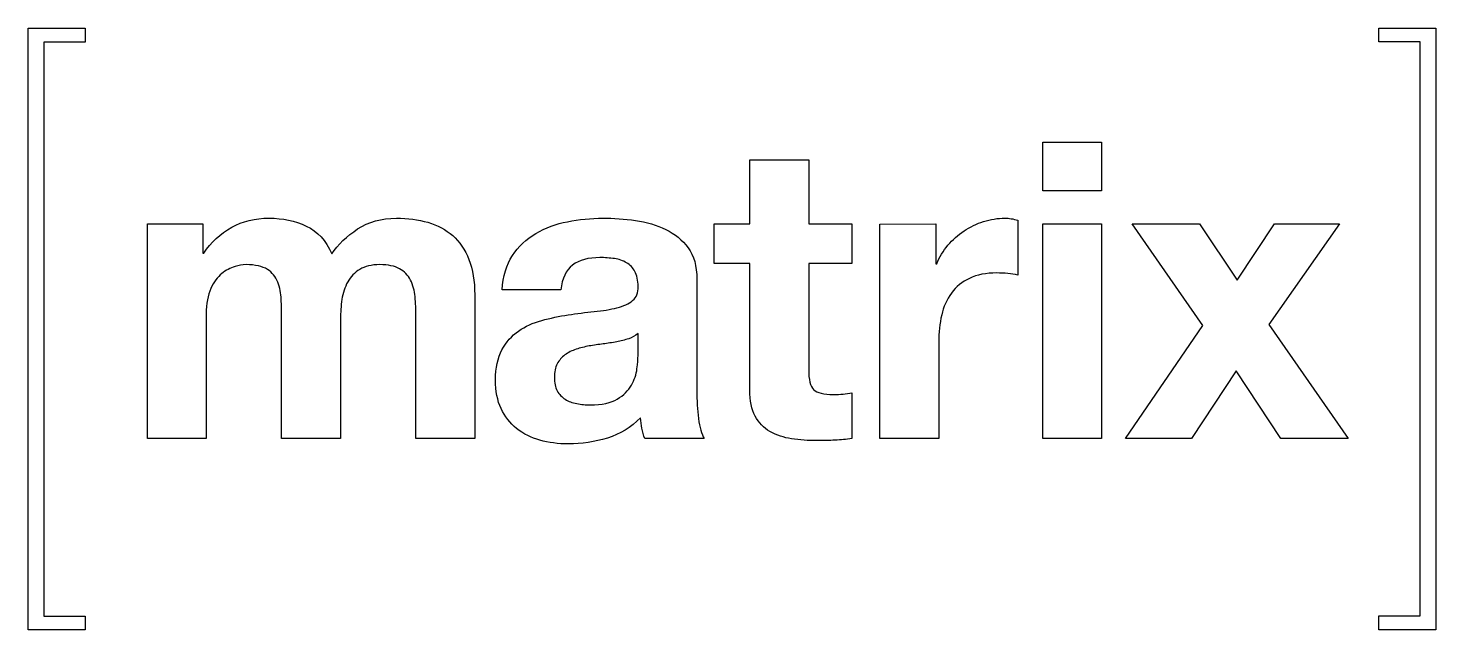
# Model space of a CAD drawing. Extents: x 52 to 518, y 351 to 550.
import ezdxf

# ---------------------------------------------------------------- set-up
doc = ezdxf.new("R2010")
doc.units = 0
doc.layers.add('Ebene_1', color=7, linetype='CONTINUOUS')

msp = doc.modelspace()

# ---------------------------------------------------------------- linework, layer by layer
at = {"layer": 'Ebene_1', "color": 7}
for points in [[(57.403134, 545.809819), (57.403134, 356.021079), (71.046531, 356.021079), (71.046531, 351.469134), (52.173372, 351.469134), (52.173372, 550.33689), (71.040313, 550.33689), (71.040313, 545.784945)], [(512.361319, 356.052171), (512.361319, 545.840911), (498.717921, 545.840911), (498.717921, 550.392856), (517.591081, 550.392856), (517.591081, 351.5251), (498.717921, 351.5251), (498.717921, 356.077045)], [(387.630567, 496.621453), (387.630567, 512.67763), (407.082047, 512.67763), (407.082047, 496.621453), (387.636785, 496.621453)], [(407.082047, 485.645793), (407.082047, 414.754848), (387.636785, 414.754848), (387.636785, 485.645793), (407.088266, 485.645793)], [(417.218209, 485.645793), (439.412049, 485.645793), (451.88015, 467.127089), (464.205224, 485.645793), (485.71503, 485.645793), (462.426732, 452.445201), (488.594197, 414.717537), (466.394138, 414.717537), (451.606535, 437.079278), (436.806496, 414.717537), (415.029295, 414.717537), (440.506506, 452.03478)], [(212.306067, 475.217362)], [(250.730203, 447.712919)]]:
    msp.add_lwpolyline(points, close=True, dxfattribs=at)
for points in [[(290.777368, 430.773715), (290.777368, 472.611809), (278.999522, 472.611809), (278.999522, 485.645793), (290.777368, 485.645793), (290.777368, 506.913077), (310.235067, 506.913077), (310.235067, 485.645793), (324.475441, 485.645793), (324.481659, 485.645793)], [(111.050167, 455.877815), (111.050167, 414.717537), (91.592469, 414.717537), (91.592469, 485.670667), (109.949492, 485.645793)], [(109.949492, 485.645793), (109.949492, 476.044423), (110.223106, 476.044423)], [(324.481659, 485.645793), (324.481659, 472.611809), (310.235067, 472.611809), (310.235067, 437.495917)], [(353.248459, 446.686866), (353.248459, 414.723756), (333.796978, 414.723756), (333.796978, 485.614701), (352.284591, 485.645793)], [(352.284591, 485.645793), (352.284591, 472.475002), (352.558205, 472.475002)], [(379.409705, 486.883276), (379.409705, 468.774992)], [(273.266061, 467.400703), (273.266061, 430.5001)], [(199.813093, 462.183378), (199.813093, 414.717537), (180.367831, 414.717537), (180.367831, 454.913947)], [(228.33737, 463.8375), (208.88589, 463.8375)], [(155.43163, 454.229911), (155.43163, 414.717537), (135.98015, 414.717537), (135.98015, 454.503526)], [(253.814581, 442.159795), (253.814581, 449.435445)], [(324.481659, 429.809846), (324.481659, 414.723756)], [(275.728589, 414.717537), (256.009713, 414.717537)]]:
    msp.add_lwpolyline(points, dxfattribs=at)
for points in [[(110.223106, 476.044423), (112.614211, 479.549969), (115.777653, 482.46025), (119.470022, 484.551337)], [(119.470022, 484.551337), (123.076754, 486.559913), (127.212059, 487.567311), (131.8635, 487.567311)], [(131.8635, 487.567311), (136.340823, 487.567311), (140.42638, 486.69672), (144.12639, 484.955539)], [(144.12639, 484.955539), (147.8264, 483.220577), (150.637163, 480.161073), (152.552463, 475.770809)], [(161.115343, 483.99789), (164.722075, 486.379577), (168.987969, 487.567311), (173.925461, 487.567311)], [(173.925461, 487.567311), (177.669, 487.567311), (181.138925, 487.107142), (184.335236, 486.19924)], [(184.335236, 486.19924), (187.531547, 485.278902), (190.267689, 483.817553), (192.556098, 481.802758)], [(219.973482, 482.493012), (223.221476, 484.376622), (226.763877, 485.698978), (230.451661, 486.404451)], [(230.451661, 486.404451), (234.3089, 487.177994), (238.233284, 487.567516), (242.167323, 487.567311)], [(242.167323, 487.567311), (245.730526, 487.567311), (249.337258, 487.318571), (252.98752, 486.814872)], [(252.98752, 486.814872), (256.644, 486.311173), (259.977118, 485.322431), (262.993093, 483.861083)], [(361.599909, 483.382258), (363.596142, 484.701843), (365.763754, 485.741711), (368.04228, 486.472854)], [(368.04228, 486.472854), (370.344287, 487.205858), (372.746587, 487.57512), (375.162467, 487.567311)], [(375.162467, 487.567311), (376.443478, 487.567311), (377.855079, 487.337226), (379.409705, 486.883276)], [(152.552463, 475.770809), (154.654317, 478.880061), (157.502392, 481.622421), (161.115343, 483.99789)], [(192.556098, 481.802758), (194.832071, 479.794181), (196.616781, 477.163754), (197.897793, 473.917695)], [(212.306067, 475.217362), (214.27147, 478.197337), (216.894617, 480.686455), (219.973482, 482.493012)], [(262.993093, 483.861083), (266.002848, 482.399734), (268.465376, 480.366283), (270.393112, 477.76073)], [(352.558205, 472.475002), (354.421574, 476.92828), (357.569336, 480.725511), (361.599909, 483.382258)], [(208.88589, 463.8375), (209.159504, 468.4081), (210.29749, 472.201388), (212.306067, 475.217362)], [(270.393112, 477.76073), (272.308411, 475.148959), (273.266061, 471.697689), (273.266061, 467.400703)], [(120.570697, 471.579537), (118.963961, 471.116502), (117.471029, 470.324506), (116.186652, 469.253817)], [(124.202303, 472.201388), (122.970237, 472.149491), (121.749837, 471.940518), (120.570697, 471.579537)], [(131.260305, 470.628106), (129.655931, 471.672815), (127.305337, 472.201388), (124.202303, 472.201388)], [(134.680482, 466.443053), (134.009181, 468.163196), (132.812322, 469.627716), (131.260305, 470.628106)], [(161.805596, 470.628106), (160.114163, 469.570961), (158.789622, 468.20289), (157.831972, 466.511457)], [(168.446959, 472.201388), (165.710817, 472.201388), (163.49703, 471.672815), (161.805596, 470.628106)], [(174.957732, 470.833317), (173.359577, 471.741219), (171.189319, 472.201388), (168.446959, 472.201388)], [(178.589339, 467.127089), (177.761342, 468.686714), (176.500197, 469.973773), (174.957732, 470.833317)], [(197.897793, 473.917695), (199.172587, 470.671636), (199.813093, 466.766415), (199.813093, 462.183378)], [(232.174187, 472.064581), (229.985274, 470.422896), (228.704262, 467.674317), (228.33737, 463.8375)], [(241.215892, 474.533327), (237.379075, 474.533327), (234.369319, 473.712484), (232.174187, 472.064581)], [(246.078762, 474.191309), (244.46849, 474.425384), (242.843075, 474.539703), (241.215892, 474.533327)], [(250.052386, 472.823238), (248.830186, 473.535017), (247.480097, 473.999837), (246.078762, 474.191309)], [(252.788528, 469.937852), (252.149981, 471.126346), (251.205324, 472.12253), (250.052386, 472.823238)], [(116.186652, 469.253817), (114.768833, 468.109612), (113.562443, 466.461709), (112.555045, 464.316325)], [(135.849561, 460.746904), (135.779, 462.69738), (135.383895, 464.622463), (134.680482, 466.443053)], [(157.831972, 466.511457), (156.842377, 464.724992), (156.192946, 462.770373), (155.916673, 460.746904)], [(180.094217, 461.642368), (179.96398, 463.552774), (179.452282, 465.41772), (178.589339, 467.127089)], [(253.820799, 464.938175), (253.820799, 467.033811), (253.478781, 468.706589), (252.788528, 469.937852)], [(363.38462, 467.674317), (361.025069, 466.571572), (358.977582, 464.898104), (357.427293, 462.805228)], [(372.426325, 469.459028), (368.863122, 469.459028), (365.847148, 468.862051), (363.38462, 467.674317)], [(376.126335, 469.253817), (374.897547, 469.388241), (373.662441, 469.456743), (372.426325, 469.459028)], [(379.409705, 468.774992), (378.323083, 468.984355), (377.227492, 469.144128), (376.126335, 469.253817)], [(112.555045, 464.316325), (111.553866, 462.164722), (111.050167, 459.353959), (111.050167, 455.877815)], [(180.367831, 454.913947), (180.367831, 457.295634), (180.274553, 459.534295), (180.094217, 461.642368)], [(252.036089, 460.336482), (253.3171, 461.387409), (253.907858, 462.917161), (253.820799, 464.938175)], [(357.427293, 462.805228), (355.875278, 460.648778), (354.779227, 458.198534), (354.206108, 455.604201)], [(135.98015, 454.503526), (135.98015, 456.60538), (135.93662, 458.688579), (135.849561, 460.746904)], [(155.916673, 460.746904), (155.593634, 458.589604), (155.431506, 456.411264), (155.43163, 454.229911)], [(230.669309, 455.604201), (233.592006, 456.058152), (236.464955, 456.425043), (239.294374, 456.698657)], [(239.294374, 456.698657), (242.130012, 456.972272), (244.642287, 457.382693), (246.831201, 457.93614)], [(246.831201, 457.93614), (249.026333, 458.483368), (250.755077, 459.285555), (252.036089, 460.336482)], [(214.295988, 450.256287), (216.53465, 451.810913), (219.090455, 452.973774), (221.969622, 453.751087)], [(221.969622, 453.751087), (224.842571, 454.5284), (227.746612, 455.144031), (230.669309, 455.604201)], [(354.206108, 455.604201), (353.547665, 452.678037), (353.226357, 449.686115), (353.248459, 446.686866)], [(208.817486, 444.012909), (210.229087, 446.618463), (212.051108, 448.695443), (214.295988, 450.256287)], [(250.730203, 447.712919), (249.429227, 447.285386), (248.101902, 446.94265), (246.756579, 446.686866)], [(253.814581, 449.435445), (252.914981, 448.65651), (251.865246, 448.070266), (250.730203, 447.712919)], [(206.690758, 434.063303), (206.690758, 438.086675), (207.399667, 441.401138), (208.817486, 444.012909)], [(229.637037, 442.365006), (228.579892, 441.587693), (227.740394, 440.598951), (227.099888, 439.417435)], [(233.330829, 444.21812), (232.007262, 443.804707), (230.759721, 443.178836), (229.637037, 442.365006)], [(237.64647, 445.318795), (236.18597, 445.044101), (234.744492, 444.676461), (233.330829, 444.21812)], [(242.30413, 446.002831), (240.749504, 445.816276), (239.194878, 445.586191), (237.64647, 445.318795)], [(246.756579, 446.686866), (245.281484, 446.403382), (243.796294, 446.17521), (242.30413, 446.002831)], [(253.472563, 437.763313), (253.696429, 439.597772), (253.814581, 441.05912), (253.814581, 442.159795)], [(227.099888, 439.417435), (226.459382, 438.223482), (226.142238, 436.718604), (226.142238, 434.890364)], [(251.625667, 432.353215), (252.620628, 434.131707), (253.242478, 435.935073), (253.472563, 437.763313)], [(310.235067, 437.495917), (310.235067, 434.20011), (310.782295, 432.004978), (311.876752, 430.910522)], [(208.543872, 424.59874), (207.30639, 427.247823), (206.690758, 430.406823), (206.690758, 434.063303)], [(226.142238, 434.890364), (226.142238, 433.149183), (226.459382, 431.687835), (227.099888, 430.5001)], [(227.099888, 430.5001), (227.740394, 429.306148), (228.604766, 428.373372), (229.705441, 427.683118)], [(246.961789, 427.75774), (249.063644, 429.032533), (250.612051, 430.568504), (251.625667, 432.353215)], [(273.266061, 430.5001), (273.266061, 427.291352), (273.452616, 424.231848), (273.813289, 421.309152)], [(292.562079, 422.129994), (291.374344, 424.325126), (290.777368, 427.204293), (290.777368, 430.773715)], [(311.876752, 430.910522), (312.971209, 429.809846), (315.166341, 429.262618), (318.449711, 429.262618)], [(318.449711, 429.262618), (319.550386, 429.262618), (320.595094, 429.306148), (321.602492, 429.399425)], [(321.602492, 429.399425), (322.603671, 429.492703), (323.567539, 429.62951), (324.481659, 429.809846)], [(213.680356, 418.013344), (211.471449, 419.771332), (209.711092, 422.028255), (208.543872, 424.59874)], [(229.705441, 427.683118), (230.799898, 426.999083), (232.074691, 426.520258), (233.542258, 426.246644)], [(233.542258, 426.246644), (234.997388, 425.97303), (236.508484, 425.836222), (238.056892, 425.836222)], [(238.056892, 425.836222), (241.893709, 425.836222), (244.859935, 426.47051), (246.961789, 427.75774)], [(254.641642, 421.582766), (251.53239, 418.380236), (247.882128, 416.135356), (243.684638, 414.860563)], [(256.009713, 414.717537), (255.263935, 416.938548), (254.804209, 419.245536), (254.641642, 421.582766)], [(273.813289, 421.309152), (274.173963, 418.380236), (274.814469, 416.185104), (275.728589, 414.717537)], [(297.424949, 417.055695), (295.358443, 418.255384), (293.672786, 420.01433), (292.562079, 422.129994)], [(221.35399, 414.176528), (218.565204, 414.929266), (215.955819, 416.233959), (213.680356, 418.013344)], [(243.684638, 414.860563), (239.511001, 413.583534), (235.170752, 412.933859), (230.806116, 412.932827)], [(304.545136, 414.655352), (302.041983, 415.000895), (299.626407, 415.815229), (297.424949, 417.055695)], [(313.108016, 414.033502), (310.09826, 414.033502), (307.237748, 414.244931), (304.545136, 414.655352)], [(324.481659, 414.723756), (322.665949, 414.43115), (320.834502, 414.246344), (318.996939, 414.170309)], [(230.806116, 412.932827), (227.42325, 412.932827), (224.276687, 413.349467), (221.35399, 414.176528)], [(318.996939, 414.170309), (317.035196, 414.081804), (315.071752, 414.03619), (313.108016, 414.033502)]]:
    msp.add_open_spline(points, degree=3, dxfattribs=at)

doc.saveas('drawing.dxf')
